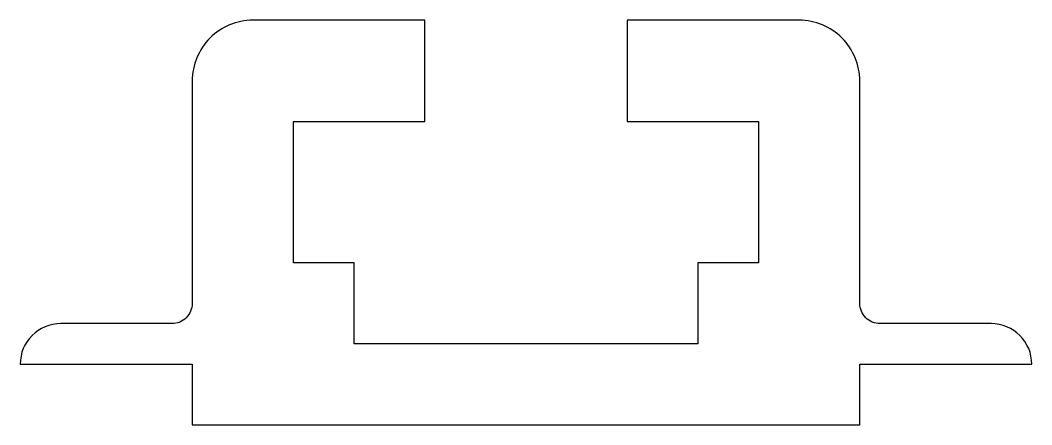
# Model space of a CAD drawing. Extents: x 132.9 to 182.9, y 212.1 to 232.1.
import ezdxf

# ---------------------------------------------------------------- set-up
doc = ezdxf.new("R2010")
doc.units = 0
doc.header["$LTSCALE"] = 15
doc.layers.get('0').update_dxf_attribs({"linetype": 'CONTINUOUS'})

msp = doc.modelspace()

# ---------------------------------------------------------------- linework, layer by layer
at = {"color": 0, "linetype": 'BYBLOCK'}
msp.add_lwpolyline([(166.421, 216.111), (149.421, 216.111), (149.421, 220.111), (146.421, 220.111), (146.421, 227.111), (152.921, 227.111), (152.921, 232.111), (144.421, 232.111, 0.414214), (141.421, 229.111), (141.421, 218.111, -0.414214), (140.421, 217.111), (134.921, 217.111, 0.414214), (132.921, 215.111), (141.421, 215.111), (141.421, 212.111), (174.421, 212.111), (174.421, 215.111), (182.921, 215.111, 0.414214), (180.921, 217.111), (175.421, 217.111, -0.414214), (174.421, 218.111), (174.421, 229.111, 0.414214), (171.421, 232.111), (162.921, 232.111), (162.921, 227.111), (169.421, 227.111), (169.421, 220.111), (166.421, 220.111)], format="xyb", close=True, dxfattribs=at)

doc.saveas('drawing.dxf')
